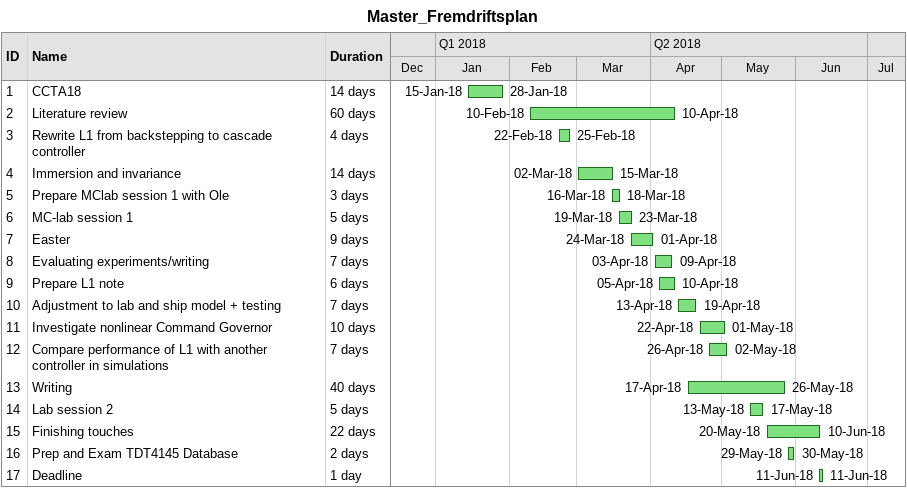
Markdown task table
Master_Fremdriftsplan

| ID | Task | Duration | Start | Finish |
|---|---|---|---|---|
| 1 | CCTA18 | 14d | 2018-01-15 | 2018-01-28 |
| 2 | Literature review | 60d | 2018-02-10 | 2018-04-10 |
| 3 | Rewrite L1 from backstepping to cascade controller | 4d | 2018-02-22 | 2018-02-25 |
| 4 | Immersion and invariance | 14d | 2018-03-02 | 2018-03-15 |
| 5 | Prepare MClab session 1 with Ole | 3d | 2018-03-16 | 2018-03-18 |
| 6 | MC-lab session 1 | 5d | 2018-03-19 | 2018-03-23 |
| 7 | Easter | 9d | 2018-03-24 | 2018-04-01 |
| 8 | Evaluating experiments/writing | 7d | 2018-04-03 | 2018-04-09 |
| 9 | Prepare L1 note | 6d | 2018-04-05 | 2018-04-10 |
| 10 | Adjustment to lab and ship model + testing | 7d | 2018-04-13 | 2018-04-19 |
| 11 | Investigate nonlinear Command Governor | 10d | 2018-04-22 | 2018-05-01 |
| 12 | Compare performance of L1 with another controller in simulations | 7d | 2018-04-26 | 2018-05-02 |
| 13 | Writing | 40d | 2018-04-17 | 2018-05-26 |
| 14 | Lab session 2 | 5d | 2018-05-13 | 2018-05-17 |
| 15 | Finishing touches | 22d | 2018-05-20 | 2018-06-10 |
| 16 | Prep and Exam TDT4145 Database | 2d | 2018-05-29 | 2018-05-30 |
| 17 | Deadline | 1d | 2018-06-11 | 2018-06-11 |
